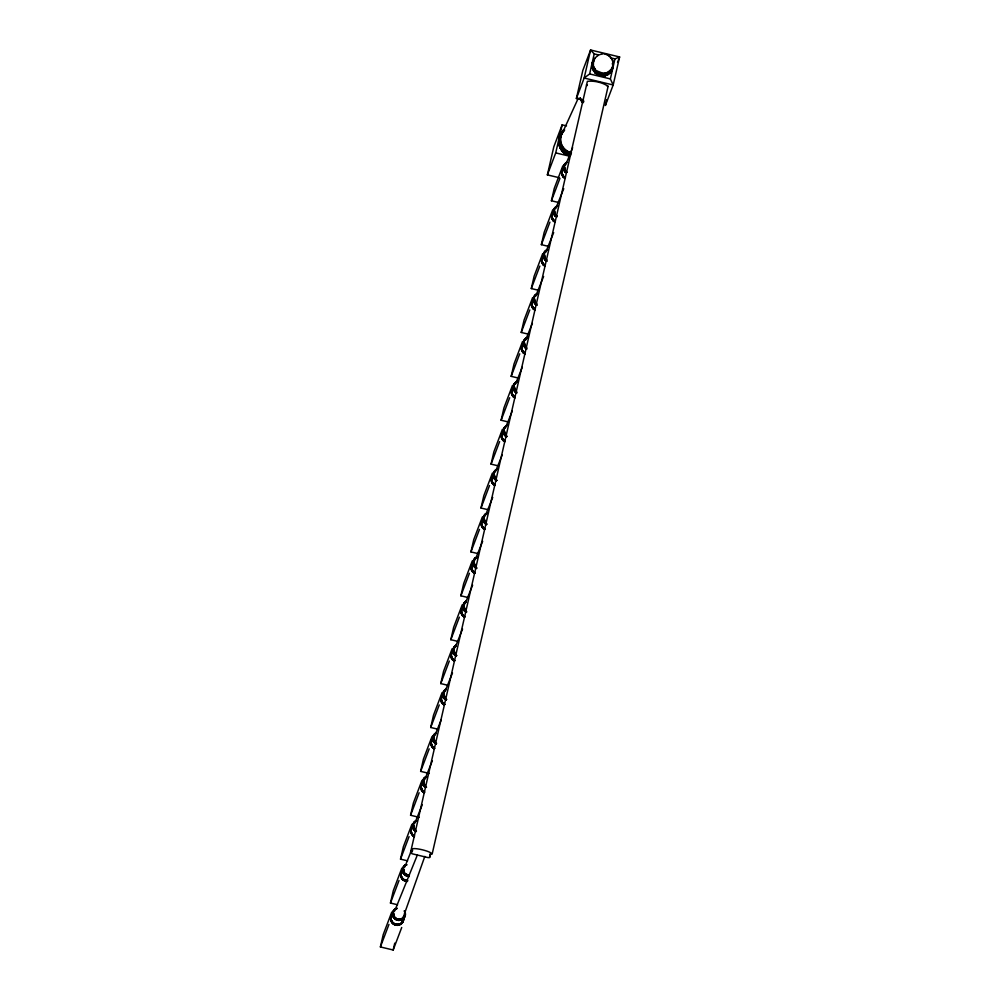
<?xml version="1.0" encoding="UTF-8"?>
<svg xmlns="http://www.w3.org/2000/svg" width="1000" height="1000" viewBox="0 0 1000 1000"><rect width="100%" height="100%" fill="white"/><g stroke="black" fill="none" stroke-linecap="round" stroke-linejoin="round"><path stroke-width="1.5" d="M429.55 856.775L430.075 855.4A8.075 2.163 12.9 0 1 430.262 854.65C437.887 852.638 407.75 845.225 412.562 850.413A8.075 2.163 12.9 0 1 412.2 851.112C410.688 852.463 410.2 852.913 412.3 853.825L428.113 857.613C431.275 857.913 429.712 856.575 430.25 853.737M432.15 854.05L608.112 86.325C602.775 82.475 593.962 80.5 587.375 81.35L410.538 852.513M612.1 67.688C610.237 77.1 595.438 76.7 593.3 67.613A9.55 9.2 20.8 0 1 593.275 62.787M612.288 67.775C610.413 77.412 595.262 77.013 593.075 67.725A9.762 9.4 20.8 0 1 593.05 62.775M612.3 68.963L612.725 65.8M612.537 68.838L612.925 65.963M593.1 63.8L593.4 61.9L593.4 66.35L595.913 70.725A9.975 9.575 -6.4 0 0 608 72.337L611.75 68.8L612.8 66.463L612.487 63.312M401.737 918.838L404.738 915.138L403.35 917.712L400.8 919.225L397.775 919.287L394.75 917.463L397.25 919.075L401.637 918.863M558.987 177.65L547.375 174.875L553.8 146.838L562.15 124.85L566.5 125.9M547.375 174.875L555.725 152.887L562.15 124.85M401.725 927.487L393.175 950L380.4 946.938L383.225 934.587L391.775 912.075M397.562 904.75L390.462 903.05L393.288 890.7L401.838 868.188M407.612 860.85L400.525 859.15L403.35 846.812L411.9 824.3M419.1 817.3L410.575 815.263L413.413 802.913L421.962 780.4M429.162 773.413L420.637 771.375L423.462 759.025L432.025 736.513M437.8 729.175L430.7 727.475L433.525 715.138L442.075 692.625M447.863 685.288L440.763 683.587L443.587 671.237L452.137 648.725M457.912 641.4L450.825 639.7L453.65 627.35L462.2 604.837M467.975 597.5L460.875 595.8L463.713 583.462L472.262 560.95M478.038 553.612L470.938 551.912L473.762 539.562L482.325 517.05M488.1 509.725L481 508.025L483.825 495.675L492.375 473.162M498.162 465.825L491.062 464.125L493.888 451.788L502.438 429.275M508.212 421.938L501.112 420.238L503.95 407.887L512.5 385.375M518.275 378.05L511.175 376.337L514.012 364L522.562 341.488M528.337 334.15L521.237 332.45L524.062 320.112L532.625 297.587M538.4 290.262L531.3 288.562L534.125 276.212L542.675 253.7M548.45 246.375L541.362 244.662L544.188 232.325L552.737 209.812M558.513 202.475L551.413 200.775L554.25 188.425L562.8 165.912M583.625 100.275L576.375 98.537L582.8 70.5L590.588 50L619.6 56.95L613.175 84.987L605.388 105.487L606.737 99.588M617.525 62.425L619.6 56.95L614.95 58.888L610.363 78.913L613.175 84.987L584.163 78.037L589.637 73.938L594.225 53.925L590.588 50L584.163 78.037L576.375 98.537M411.675 852.487L412.375 849.45M393.175 950L394.75 943.138M593.775 60.675L594.3 59.5M404.15 914.587L424.812 856.4M587.337 85.575L586.512 84.862L587.375 84.712M551.413 200.775L559.975 178.263M541.362 244.662L549.913 222.15M531.3 288.562L539.85 266.05M521.237 332.45L529.788 309.938M511.175 376.337L519.725 353.825M501.112 420.238L509.675 397.725M491.062 464.125L499.613 441.613M481 508.025L489.55 485.5M470.938 551.912L479.487 529.4M460.875 595.8L469.425 573.288M450.825 639.7L459.375 617.175M440.763 683.587L449.312 661.075M430.7 727.475L439.25 704.963M420.637 771.375L429.188 748.863M410.575 815.263L419.125 792.75M400.525 859.15L409.075 836.637M390.462 903.05L399.012 880.537M380.4 946.938L388.95 924.425M402.362 920.9L403.963 916.712M565.688 164.85L572.638 147.675M555.625 208.738L563.737 188.7M545.562 252.625L553.675 232.6M535.5 296.525L543.612 276.488M525.438 340.412L532.4 323.237M515.388 384.3L522.337 367.137M505.325 428.2L512.275 411.025M495.262 472.088L502.225 454.913M485.2 515.988L492.738 497.375M475.138 559.875L482.675 541.275M465.087 603.763L472.625 585.163M455.025 647.663L462.562 629.05M444.963 691.55L452.5 672.95M434.9 735.438L441.275 719.7M424.85 779.338L432.375 760.725M414.787 823.225L422.325 804.625M404.725 867.113L411.675 849.938M394.663 911.012L417.275 855.2M610.938 71.3L612.388 68.3M611.287 71.325L612.513 68.425M611.413 71.287L612.587 68.537M562.238 133.325L578.263 98.212M594.975 58.4L595.337 57.812L593.975 60.05M611.4 70.625C607.137 77.962 594.913 75.938 592.875 67.825A9.95 9.575 20.8 0 1 592.85 62.8M609.375 73.238L611.5 70.775M609.675 73.325L611.562 70.912M609.862 73.275L611.562 71.15M595.788 57.387L597.238 55.987M609.875 72.775C605.887 76.513 599.225 76.213 595.375 72.425M607.325 74.7L609.925 72.938M607.55 74.837L609.938 73.075M597.775 55.675L598.925 55.025M607.788 74.475L604.938 75.6L607.788 74.625M607.712 74.812C603.612 77.013 598.525 75.987 595.125 72.962M600.125 54.513L602.688 53.95M607.388 86.438L608.112 86.325M605.288 75.412L602.35 75.713L605.275 75.562M603.987 53.925L607.2 54.65A10.125 9.75 20.8 0 1 613.062 65.263L612.525 60.287L611.275 58.075A9.975 9.575 -6.4 0 0 607.225 54.962M408.812 875.487L404.812 873.562L409.35 875.562M570.887 152.65L571.45 152.775A13.863 13.338 20.8 0 1 564.65 130.075M571.4 153.075L570.788 152.988A14.162 13.637 20.8 0 1 564.412 129.925M571.337 153.387L570.7 153.3A14.425 13.887 20.8 0 1 564.2 129.8M563.475 130.75A14.8 14.25 20.8 0 0 570.138 154.85L570.825 154.95M599.837 75.325L602.612 75.688M599.788 75.575L602.537 75.963M594.225 53.925L598.663 54.988M610.513 57.825L614.95 58.888M589.637 73.938L610.363 78.913M555.725 152.887L568.787 156.012M597.425 74.225L599.925 75.275M597.35 74.375L599.875 75.438M557.3 216.475L555.712 215.188L556.825 216.137M456.7 655.387L455.112 654.112L456.225 655.05M446.65 699.287L445.05 698L446.163 698.938M436.587 743.175L435 741.888L436.1 742.837M426.525 787.062L424.938 785.788L426.037 786.725M416.463 830.962L414.875 829.675L415.975 830.612M595.262 72.588L597.5 74.338M595.188 72.725L597.413 74.463M595.475 72.8L592.7 67.938A10.1 9.712 20.8 0 1 593.688 60.475M593.513 70.6L595.35 72.888L593.462 70.713M593.55 60.512A10.2 9.825 20.8 0 0 592.562 68.05L593.612 70.475M592.463 68.162L593.625 70.9M593.4 66.287L595.887 70.537L602.925 73.288A10.125 9.75 20.8 0 0 612.8 66.45M612.55 63.375L612.938 66.15M464.525 617.238A6.25 6.012 20.8 0 1 461.887 609.025M464.45 617.362A6.5 6.262 20.8 0 1 462.663 607.487M464.6 617A6.4 6.162 20.8 0 1 461.887 608.587M464.688 616.825A6.25 6.012 20.8 0 1 461.475 610.087M464.775 616.638A6.075 5.838 20.8 0 1 461.538 611.613M461.675 610.087A6.075 5.838 20.8 0 1 462.212 608.663M462.287 615.013A6.075 5.838 20.8 0 1 461.488 610.562M462.025 609.138A6.075 5.838 20.8 0 1 462.925 607.913M462.975 606.425A6.6 6.35 20.8 0 0 464.787 616.438A6.575 6.325 20.8 0 1 462.962 606.5M465.838 601.512A6.5 6.262 20.8 0 0 466.325 612.413A6.6 6.35 20.8 0 1 465.825 601.337M466.562 611.888A6.25 6.012 20.8 0 1 466.087 601.413M466.413 612.2A6.5 6.262 20.8 0 1 465.925 601.3M466.413 612.3A6.25 6.012 20.8 0 1 464.688 602.812M465.188 611.263A6.075 5.838 20.8 0 1 463.363 605.625M463.913 604.2A6.075 5.838 20.8 0 1 466.025 602.013M466.662 611.7A6.075 5.838 20.8 0 1 466.2 601.525M442.688 695.537A6.25 6.012 20.8 0 0 444.412 705.025A6.5 6.262 20.8 0 1 442.625 695.05A6.4 6.162 20.8 0 0 444.475 704.788M442.537 695.275A6.5 6.262 20.8 0 0 444.325 705.15A6.6 6.35 20.8 0 1 443.825 694.062M444.562 704.613A6.25 6.012 20.8 0 1 442.85 695.125M444.663 704.425A6.075 5.838 20.8 0 1 441.688 700.913M441.413 699.4A6.075 5.838 20.8 0 1 442.088 696.45M443.188 704A6.075 5.838 20.8 0 1 441.362 698.35M441.912 696.925A6.075 5.838 20.8 0 1 444.012 694.737M445.712 689.3A6.5 6.262 20.8 0 0 446.213 700.2A6.6 6.35 20.8 0 1 445.712 689.112M446.45 699.675A6.25 6.012 20.8 0 1 445.975 689.2M443.25 693.413A6.075 5.838 20.8 0 0 445.062 699.05A6.25 6.012 20.8 0 1 443.088 693.325M443.787 691.988A6.075 5.838 20.8 0 1 445.9 689.788M446.538 699.488A6.075 5.838 20.8 0 1 446.075 689.312M403 919.112A6.075 5.838 20.8 0 1 395.662 924.925A6.075 5.838 20.8 0 1 391.613 916.388M403.612 918.863A6.6 6.35 20.8 0 1 394.812 924.925A6.6 6.35 20.8 0 1 392.212 914.562M401.562 923.388A6.25 6.012 20.8 0 1 391.463 916.263M403.05 920.65A6.25 6.012 20.8 0 1 402.5 922.113M391.475 915.837A6.4 6.162 20.8 0 0 394.938 924.587A6.4 6.162 20.8 0 0 403.338 920.312A6.25 6.012 20.8 0 1 395.012 924.412A6.25 6.012 20.8 0 1 391.613 915.863M403.05 920.163A6.075 5.838 20.8 0 1 395.838 924.45A6.075 5.838 20.8 0 1 391.25 917.337M391.788 915.9A6.075 5.838 20.8 0 1 392.688 914.675M392.55 913.675A6.6 6.35 20.8 0 0 395.975 924.287A6.6 6.35 20.8 0 0 403.65 916.338A6.575 6.325 20.8 0 1 395.962 924.325A6.575 6.325 20.8 0 1 392.55 913.737M404.25 911.012A6.4 6.162 20.8 0 1 402.3 919.5A6.4 6.162 20.8 0 1 393.512 917.4A6.6 6.35 20.8 0 1 395.412 908.575M395.45 908.9A6.4 6.162 20.8 0 0 393.512 917.4A6.6 6.35 20.8 0 0 402.463 919.513A6.6 6.35 20.8 0 0 404.475 910.75M404.95 912.163A6.25 6.012 20.8 0 1 401.4 919.475A6.25 6.012 20.8 0 1 393.5 916.5A6.25 6.012 20.8 0 1 395.675 908.662M404.787 912.575A6.25 6.012 20.8 0 1 399.938 920.225A6.25 6.012 20.8 0 1 392.65 914.362M392.788 912.788A6.25 6.012 20.8 0 1 393.338 911.325M404.212 917.125A6.075 5.838 20.8 0 1 394.762 918.512M393.75 917.312A6.075 5.838 20.8 0 1 392.812 914.388M392.95 912.862A6.075 5.838 20.8 0 1 393.488 911.438M395.6 909.25A6.075 5.838 20.8 0 1 397.025 908.637M404.613 912.663A6.075 5.838 20.8 0 1 404.75 915.7M404.787 912.175A6.075 5.838 20.8 0 1 400.85 919.45A6.075 5.838 20.8 0 1 393.263 915.425A6.075 5.838 20.8 0 1 397.212 908.162M562.888 176.088A6.075 5.838 20.8 0 0 565.2 178.2A6.4 6.162 20.8 0 1 563.438 168.375M562.225 174.688A6.075 5.838 20.8 0 1 562.625 170.225M565.125 178.312A6.25 6.012 20.8 0 1 562.475 170.1M565.037 178.45A6.575 6.325 20.8 0 1 563.225 168.463M565.075 178.337A6.575 6.325 20.8 0 1 563.275 168.35M565.288 177.913A6.25 6.012 20.8 0 1 563.562 168.425M565.375 177.725A6.075 5.838 20.8 0 1 562.263 171.175M562.812 169.737A6.075 5.838 20.8 0 1 563.713 168.512M565.388 177.525A6.6 6.35 20.8 0 1 563.575 167.512M565.513 172.512A6.575 6.325 20.8 0 1 566.425 162.488M565.837 172.037A6.25 6.012 20.8 0 1 566.688 162.5M565.562 172.4A6.575 6.325 20.8 0 1 566.462 162.375M565.788 172.35A6.075 5.838 20.8 0 1 564.5 165.275M565.675 172.438A6.25 6.012 20.8 0 1 563.663 168.2M563.812 166.625A6.25 6.012 20.8 0 1 564.362 165.162M565.962 171.875A6.075 5.838 20.8 0 1 566.8 162.613M414.3 836.575A6.075 5.838 20.8 0 1 413 835.675M411.987 834.475A6.075 5.838 20.8 0 1 412.625 827.362M412.9 835.763A6.25 6.012 20.8 0 0 414.225 836.7A6.6 6.35 20.8 0 1 413.65 825.738M411.85 834.525A6.25 6.012 20.8 0 1 412.512 827.212M414.225 836.6A6.5 6.262 20.8 0 1 413.738 825.7M414.387 836.287A6.25 6.012 20.8 0 1 412.663 826.8M414.475 836.1A6.075 5.838 20.8 0 1 411.375 829.55M411.912 828.125A6.075 5.838 20.8 0 1 414.025 825.938M414.487 835.9A6.6 6.35 20.8 0 1 412.675 825.888M414.7 830.875A6.4 6.162 20.8 0 1 415.575 821.112M416.262 831.35A6.25 6.012 20.8 0 1 415.788 820.875M416.112 831.663A6.5 6.262 20.8 0 1 415.625 820.763M414.775 830.812A6.25 6.012 20.8 0 1 413.738 829.587M413.05 828.138A6.25 6.012 20.8 0 1 415.637 821.287M413.2 828.125A6.075 5.838 20.8 0 1 417.15 820.85M416.362 831.162A6.075 5.838 20.8 0 1 415.9 820.987M555.138 222.1A6.075 5.838 20.8 0 1 553.475 212.875M555.013 222.225A6.575 6.325 20.8 0 1 553.212 212.25A6.5 6.262 20.8 0 0 555.075 222.113A6.25 6.012 20.8 0 1 552.425 214M555.225 221.8A6.25 6.012 20.8 0 1 553.513 212.312M555.312 221.612A6.075 5.838 20.8 0 1 553.65 212.4M553.55 211.363A6.575 6.325 20.8 0 0 555.35 221.337A6.575 6.325 20.8 0 1 553.513 211.475M556.375 206.488A6.5 6.262 20.8 0 0 555.487 216.412A6.575 6.325 20.8 0 1 556.362 206.388M555.775 215.925A6.25 6.012 20.8 0 1 556.625 206.388M555.725 216.238A6.075 5.838 20.8 0 1 553.775 212.125M553.913 210.6A6.075 5.838 20.8 0 1 554.45 209.175M555.35 207.938A6.075 5.838 20.8 0 1 556.562 206.988M555.612 216.325A6.25 6.012 20.8 0 1 553.888 213.65M553.75 210.525A6.25 6.012 20.8 0 1 554.3 209.05M557.2 216.675A6.075 5.838 20.8 0 1 558.175 205.888M593.4 60.65A10.288 9.912 20.8 0 0 592.4 68.263A10.275 9.887 20.8 0 1 593.387 60.763M592.413 68.425A10.2 9.825 20.8 0 1 593.413 60.888M592.487 68.487A10.1 9.712 20.8 0 1 593.475 61.025M610.737 71.25A9.55 9.2 20.8 0 1 609.2 73.138M592.737 63.612A9.762 9.4 20.8 0 1 593.713 61.337M592.25 66A9.95 9.575 20.8 0 1 593.575 61.175M562.212 132.463A14.9 14.338 20.8 0 0 569.788 155.812A14.65 14.1 20.8 0 1 559.438 138.175M569 154.238A14.162 13.637 20.8 0 1 559.738 142.338M560.15 137.613A14.162 13.637 20.8 0 1 561.55 134.338M561.938 149.9A14.162 13.637 20.8 0 0 569.85 155.45A14.8 14.25 20.8 0 1 562.388 132.238M561.275 148.875A14.162 13.637 20.8 0 1 559.85 145.538M559.625 145.538A14.425 13.887 20.8 0 0 569.812 155.625A14.9 14.338 20.8 0 1 562.275 132.262M559.35 144.338A14.425 13.887 20.8 0 1 559.338 139.488M569.125 153.887A13.863 13.338 20.8 0 1 566.938 152.85M560.487 144.562A13.863 13.338 20.8 0 1 560.075 142.25M569.913 155.225A13.863 13.338 20.8 0 1 566.575 153.812M565.562 153.162A13.863 13.338 20.8 0 1 563.713 151.613M561.512 148.787A13.863 13.338 20.8 0 1 560.125 145.525M569.987 155.2A14.65 14.1 20.8 0 1 562.537 132.25M570.075 154.925A14.425 13.887 20.8 0 1 561.3 134.275M562.25 132.613A14.8 14.25 20.8 0 0 569.775 155.812A14.938 14.375 20.8 0 1 562.212 132.338M559.812 137.012A14.65 14.1 20.8 0 1 562.337 132.8M583.55 101.888A11.762 11.325 20.8 0 1 581.688 99.488M583.025 102.55A12.363 11.9 20.8 0 1 580.15 98.125M583.225 102.263A12.15 11.7 20.8 0 1 581.3 99.787M583.375 102.088A11.975 11.525 20.8 0 1 581.475 99.637M582.337 101.95A12.15 11.7 20.8 0 1 580.225 98.362M583.75 101.662A11.5 11.075 20.8 0 1 581.925 99.325M563.7 129.925A14.9 14.338 20.8 0 0 570.413 154.175A14.8 14.25 20.8 0 1 563.725 130.075M563.875 129.713A14.8 14.25 20.8 0 0 570.538 153.8A14.162 13.637 20.8 0 1 561.888 147.25M570.612 153.575A14.65 14.1 20.8 0 1 564.012 129.725M559.562 140.2A14.65 14.1 20.8 0 0 570.413 154.113A14.425 13.887 20.8 0 1 559.75 140.275M559.612 138.963A14.65 14.1 20.8 0 1 563.812 130.275M559.8 139.062A14.425 13.887 20.8 0 1 561.65 133.338M564.338 149.987A13.863 13.338 20.8 0 1 562.788 148.15M560.475 143.912A14.162 13.637 20.8 0 1 560.037 141.55M560.037 139.162A14.162 13.637 20.8 0 1 560.462 136.812M563.375 149.075A14.162 13.637 20.8 0 1 560.913 144.9M560.538 143.75A14.162 13.637 20.8 0 1 560.05 140.188M560.1 139A14.162 13.637 20.8 0 1 560.513 136.662M570.225 154.662A14.9 14.338 20.8 0 1 563.513 130.4M570.15 154.85A14.9 14.338 20.8 0 1 563.438 130.588M570.288 154.475A14.8 14.25 20.8 0 1 563.612 130.375M570.363 154.25A14.65 14.1 20.8 0 1 559.513 140.325M559.562 139.1A14.65 14.1 20.8 0 1 563.763 130.4M568.938 154.4A14.65 14.1 20.8 0 1 563.55 130.95M568.987 154.275A14.425 13.887 20.8 0 1 559.55 142.162M559.975 137.35A14.425 13.887 20.8 0 1 561.4 134.012M569.05 154.113A14.162 13.637 20.8 0 1 563.888 150.812M561.638 147.925A14.162 13.637 20.8 0 1 559.788 142.225M560.2 137.487A14.162 13.637 20.8 0 1 561.6 134.213M545.075 265.988A6.075 5.838 20.8 0 1 543.413 256.775M542.362 257.887A6.25 6.012 20.8 0 0 545.013 266.1A6.575 6.325 20.8 0 1 543.15 256.137M544.913 266.225A6.575 6.325 20.8 0 1 543.112 256.25M545.163 265.7A6.25 6.012 20.8 0 1 543.45 256.212M545.262 265.512A6.075 5.838 20.8 0 1 543.587 256.3M545.3 265.225A6.575 6.325 20.8 0 1 543.488 255.25M546.8 261.288A6.575 6.325 20.8 0 1 547.85 249.613M545.712 259.812A6.25 6.012 20.8 0 1 546.575 250.287M545.5 260.087A6.5 6.262 20.8 0 1 546.4 250.162A6.575 6.325 20.8 0 0 546.838 261.175M543.825 257.538A6.25 6.012 20.8 0 0 545.562 260.225A6.075 5.838 20.8 0 1 543.713 256.012M543.688 254.412A6.25 6.012 20.8 0 1 546.413 250.688M543.85 254.488A6.075 5.838 20.8 0 1 546.5 250.875M545.85 259.65A6.075 5.838 20.8 0 1 548.112 249.788M481.9 520.8A6.5 6.262 20.8 0 0 484.65 529.362A6.075 5.838 20.8 0 1 481.75 525.825M481.613 522.788A6.075 5.838 20.8 0 1 482.15 521.362M484.65 529.45A6.25 6.012 20.8 0 1 481.587 525.837M481.3 524.275A6.25 6.012 20.8 0 1 482 521.237M484.562 529.575A6.5 6.262 20.8 0 1 481.812 521.025M484.8 529.05A6.25 6.012 20.8 0 1 481.463 523.862M481.6 522.3A6.25 6.012 20.8 0 1 482.15 520.825M484.9 528.862A6.075 5.838 20.8 0 1 481.65 523.825M481.788 522.3A6.075 5.838 20.8 0 1 482.325 520.875M484.9 528.663A6.6 6.35 20.8 0 1 483.088 518.65M484.888 528.688A6.575 6.325 20.8 0 1 483.088 518.713M486.45 524.637A6.5 6.262 20.8 0 1 487.488 513.075M486.688 524.1A6.25 6.012 20.8 0 1 487.688 513M487.575 512.863A6.5 6.262 20.8 0 0 486.525 524.412A6.075 5.838 20.8 0 1 483.488 517.837M486.525 524.513A6.25 6.012 20.8 0 1 483.325 517.762M483.888 516.3A6.25 6.012 20.8 0 1 486.062 514.038M484.025 516.413A6.075 5.838 20.8 0 1 484.925 515.175M486.775 523.913A6.075 5.838 20.8 0 1 487.75 513.138M424.363 792.688A6.075 5.838 20.8 0 1 423.062 791.775M422.05 790.575A6.075 5.838 20.8 0 1 421.25 786.137M421.788 784.712A6.075 5.838 20.8 0 1 422.688 783.475M424.288 792.8A6.25 6.012 20.8 0 1 421.087 786.062M421.637 784.587A6.25 6.012 20.8 0 1 422.575 783.312M422.425 783.05A6.5 6.262 20.8 0 0 424.212 792.925A6.6 6.35 20.8 0 1 422.4 782.887M424.438 792.4A6.25 6.012 20.8 0 1 421.238 785.65M421.8 784.188A6.25 6.012 20.8 0 1 422.725 782.913M424.538 792.212A6.075 5.838 20.8 0 1 421.425 785.662M421.962 784.225A6.075 5.838 20.8 0 1 422.875 783M424.575 791.938A6.575 6.325 20.8 0 1 422.775 781.95M424.538 792.013A6.6 6.35 20.8 0 1 422.738 782M425.6 777.087A6.5 6.262 20.8 0 0 424.7 787.013A6.6 6.35 20.8 0 1 425.588 776.9A6.5 6.262 20.8 0 0 424.787 786.787M426.325 787.45A6.25 6.012 20.8 0 1 425.85 776.988M424.837 786.925A6.25 6.012 20.8 0 1 425.7 777.387M424.95 786.838A6.075 5.838 20.8 0 1 427.212 776.963M426.425 787.262A6.075 5.838 20.8 0 1 425.962 777.1M431.312 742.237A6.075 5.838 20.8 0 0 434.412 748.8A6.5 6.262 20.8 0 1 432.562 738.938M431.85 740.812A6.075 5.838 20.8 0 1 432.75 739.587M434.35 748.913A6.25 6.012 20.8 0 1 431.15 742.163M431.7 740.7A6.25 6.012 20.8 0 1 432.638 739.425M434.263 749A6.6 6.35 20.8 0 1 432.45 738.988M434.5 748.5A6.25 6.012 20.8 0 1 431.3 741.762M434.6 748.312A6.075 5.838 20.8 0 1 431.488 741.762M432.025 740.337A6.075 5.838 20.8 0 1 432.938 739.1M432.788 738.1A6.6 6.35 20.8 0 0 434.6 748.112A6.575 6.325 20.8 0 1 431.812 739.513M434.812 743.088A6.4 6.162 20.8 0 1 435.7 733.337M436.388 743.562A6.25 6.012 20.8 0 1 435.913 733.088M436.225 743.875A6.5 6.262 20.8 0 1 435.737 732.975M436.15 744.062A6.6 6.35 20.8 0 1 435.65 733.012M434.9 743.037A6.25 6.012 20.8 0 1 435.763 733.5M435 742.938A6.075 5.838 20.8 0 1 435.838 733.688M436.475 743.375A6.075 5.838 20.8 0 1 436.025 733.2M451.825 652.913A6.25 6.012 20.8 0 0 454.462 661.125A6.5 6.262 20.8 0 1 452.688 651.162M452.6 651.375A6.5 6.262 20.8 0 0 454.387 661.25A6.6 6.35 20.8 0 1 452.575 651.213M454.625 660.725A6.25 6.012 20.8 0 1 451.425 653.975M454.725 660.537A6.075 5.838 20.8 0 1 451.75 657.025M451.613 653.975A6.075 5.838 20.8 0 1 452.15 652.55M453.25 660.1A6.075 5.838 20.8 0 1 451.425 654.463M451.962 653.037A6.075 5.838 20.8 0 1 454.075 650.837M454.725 660.337A6.6 6.35 20.8 0 1 452.912 650.325M456.262 656.312A6.5 6.262 20.8 0 1 455.775 645.413M456.5 655.775A6.25 6.012 20.8 0 1 456.037 645.312M456.35 656.087A6.5 6.262 20.8 0 1 455.863 645.188M455.025 655.25A6.25 6.012 20.8 0 1 455.875 645.713M455.125 655.163A6.075 5.838 20.8 0 1 453.312 649.513M453.85 648.088A6.075 5.838 20.8 0 1 455.962 645.9M456.6 655.588A6.075 5.838 20.8 0 1 456.138 645.425M535.013 309.875A6.075 5.838 20.8 0 1 531.775 304.85M531.912 303.325A6.075 5.838 20.8 0 1 532.45 301.9M534.95 310A6.25 6.012 20.8 0 1 531.888 306.375M531.75 303.25A6.25 6.012 20.8 0 1 532.3 301.775M534.85 310.125A6.575 6.325 20.8 0 1 533.05 300.138M534.9 310.012A6.575 6.325 20.8 0 1 533.088 300.025M535.013 309.75A6.4 6.162 20.8 0 1 532.312 301.35M535.1 309.587A6.25 6.012 20.8 0 1 532.45 301.375M535.2 309.4A6.075 5.838 20.8 0 1 532.625 301.425M535.237 309.125A6.575 6.325 20.8 0 1 533.425 299.15A6.575 6.325 20.8 0 0 535.188 309.237M536.75 305.175A6.5 6.262 20.8 0 1 537.788 293.612M535.65 303.712A6.25 6.012 20.8 0 1 536.512 294.175M536.775 305.062A6.575 6.325 20.8 0 1 537.825 293.387M536.825 305.05A6.25 6.012 20.8 0 1 533.763 301.438M533.625 298.3A6.25 6.012 20.8 0 1 537.825 293.95M535.6 304.025A6.075 5.838 20.8 0 1 533.65 299.9M533.787 298.387A6.075 5.838 20.8 0 1 537.863 294.15M535.788 303.55A6.075 5.838 20.8 0 1 538.05 293.675M524.963 353.775A6.075 5.838 20.8 0 1 521.987 350.25M521.85 347.212A6.075 5.838 20.8 0 1 522.388 345.788M521.825 350.262A6.25 6.012 20.8 0 0 524.888 353.888A6.575 6.325 20.8 0 1 523.038 343.925M521.688 347.137A6.25 6.012 20.8 0 1 522.238 345.675M524.8 354.012A6.575 6.325 20.8 0 1 522.987 344.038M524.888 353.787A6.5 6.262 20.8 0 1 523.1 343.913M525.037 353.475A6.25 6.012 20.8 0 1 522.4 345.262M525.138 353.288A6.075 5.838 20.8 0 1 522.562 345.312M525.138 353.088A6.6 6.35 20.8 0 1 523.337 343.075M526.712 348.963A6.575 6.325 20.8 0 1 527.775 337.287A6.5 6.262 20.8 0 0 526.775 348.85A6.25 6.012 20.8 0 1 523.425 343.762M525.588 347.6A6.25 6.012 20.8 0 1 526.45 338.062M524.125 340.725A6.25 6.012 20.8 0 1 527.762 337.837M525.55 347.912A6.075 5.838 20.8 0 1 523.587 343.8M524.263 340.85A6.075 5.838 20.8 0 1 527.812 338.05M525.725 347.438A6.075 5.838 20.8 0 1 527.987 337.562M511.763 394.162A6.25 6.012 20.8 0 0 514.825 397.775A6.575 6.325 20.8 0 1 512.975 387.812M514.75 397.9A6.5 6.262 20.8 0 1 512.962 388.025M514.9 397.537A6.4 6.162 20.8 0 1 513.138 387.825M514.987 397.375A6.25 6.012 20.8 0 1 512.337 389.15M515.075 397.188A6.075 5.838 20.8 0 1 512.513 389.2M513.6 396.75A6.075 5.838 20.8 0 1 511.925 394.15M511.788 391.112A6.075 5.838 20.8 0 1 512.325 389.675M515.112 396.9A6.575 6.325 20.8 0 1 513.312 386.925M515.087 396.975A6.6 6.35 20.8 0 1 513.275 386.975M517.663 381.4A6.5 6.262 20.8 0 0 516.625 392.962A6.575 6.325 20.8 0 1 517.663 381.287A6.575 6.325 20.8 0 0 516.663 392.85A6.25 6.012 20.8 0 1 513.513 386.087M515.538 391.488A6.25 6.012 20.8 0 1 517.863 381.325M516.237 382.362A6.25 6.012 20.8 0 1 517.712 381.737M516.775 392.725A6.075 5.838 20.8 0 1 513.8 389.2M513.663 386.163A6.075 5.838 20.8 0 1 514.212 384.738M516.325 382.55A6.075 5.838 20.8 0 1 517.75 381.938M515.662 391.325A6.075 5.838 20.8 0 1 517.925 381.463M504.762 441.675A6.25 6.012 20.8 0 1 501.425 436.488M504.688 441.788A6.5 6.262 20.8 0 1 502.9 431.912M504.775 441.575A6.5 6.262 20.8 0 1 502.987 431.7M504.925 441.262A6.25 6.012 20.8 0 1 502.275 433.05M505.012 441.075A6.075 5.838 20.8 0 1 503.35 431.863M503.55 440.637A6.075 5.838 20.8 0 1 501.863 438.038M501.725 435A6.075 5.838 20.8 0 1 502.262 433.575M505.025 440.875A6.6 6.35 20.8 0 1 503.212 430.863M506.112 426.087A6.4 6.162 20.8 0 0 506.6 436.812A6.5 6.262 20.8 0 1 507.612 425.3M506.8 436.325A6.25 6.012 20.8 0 1 506.325 425.85M506.163 425.725A6.5 6.262 20.8 0 0 506.65 436.625A6.075 5.838 20.8 0 1 503.75 433.1M503.612 430.062A6.075 5.838 20.8 0 1 504.15 428.625M505.613 435.225A6.075 5.838 20.8 0 1 506.438 425.962M506.65 436.725A6.25 6.012 20.8 0 1 503.45 429.975M407.287 881.2A6.075 5.838 20.8 0 1 401.662 872.487M401.525 872.375A6.25 6.012 20.8 0 0 407.312 881.338A6.6 6.35 20.8 0 1 401.287 872.013M407.362 881.5A6.5 6.262 20.8 0 1 401.325 872.163M402.3 870.837A6.5 6.262 20.8 0 1 403.6 869.812M403.587 869.625A6.6 6.35 20.8 0 0 402.275 870.662A6.5 6.262 20.8 0 1 403.675 869.587M407.438 881.275A6.5 6.262 20.8 0 1 401.413 871.938M407.463 880.938A6.25 6.012 20.8 0 1 401.125 873.438M407.475 880.725A6.075 5.838 20.8 0 1 401.312 873.438M401.85 872.013A6.075 5.838 20.8 0 1 403.963 869.825M407.738 880.588A6.6 6.35 20.8 0 1 402.612 869.775M409.288 876.525A6.6 6.35 20.8 0 1 405.475 864.688M409.35 875.987A6.25 6.012 20.8 0 1 405.737 864.762A6.075 5.838 20.8 0 0 409.35 875.788M409.325 876.338A6.5 6.262 20.8 0 1 405.562 864.65M409.188 876.4A6.25 6.012 20.8 0 1 404.338 866.162M409.175 876.263A6.075 5.838 20.8 0 1 404.825 874.625M403.812 873.425A6.075 5.838 20.8 0 1 404.45 866.312M405.662 865.362A6.075 5.838 20.8 0 1 407.088 864.75M494.775 485.45A6.075 5.838 20.8 0 1 491.8 481.925M491.662 478.888A6.075 5.838 20.8 0 1 492.2 477.463M492.987 476.075A6.25 6.012 20.8 0 0 494.712 485.562A6.5 6.262 20.8 0 1 492.837 475.812M494.712 485.462A6.5 6.262 20.8 0 1 492.925 475.588M494.862 485.15A6.25 6.012 20.8 0 1 493.15 475.662M494.963 484.963A6.075 5.838 20.8 0 1 493.288 475.75M496.512 480.737A6.5 6.262 20.8 0 1 497.55 469.188M496.737 480.213A6.25 6.012 20.8 0 1 496.275 469.738M496.587 480.525A6.5 6.262 20.8 0 1 497.625 468.963M496.587 480.613A6.25 6.012 20.8 0 1 493.387 473.875M493.938 472.4A6.25 6.012 20.8 0 1 496.112 470.15M496.662 480.5A6.075 5.838 20.8 0 1 493.688 476.987M493.413 475.475A6.075 5.838 20.8 0 1 494.087 472.525M495.55 479.113A6.075 5.838 20.8 0 1 496.375 469.85M474.663 573.225A6.075 5.838 20.8 0 1 473.363 572.312M472.35 571.125A6.075 5.838 20.8 0 1 471.688 569.712M471.413 568.2A6.075 5.838 20.8 0 1 471.55 566.675M471.388 566.6A6.25 6.012 20.8 0 0 474.588 573.35A6.5 6.262 20.8 0 1 472.8 563.375M474.5 573.462A6.5 6.262 20.8 0 1 472.725 563.587M474.738 572.938A6.25 6.012 20.8 0 1 471.4 567.762M474.837 572.75A6.075 5.838 20.8 0 1 471.587 567.725M471.725 566.2A6.075 5.838 20.8 0 1 472.262 564.775M473.075 562.5A6.575 6.325 20.8 0 0 474.875 572.475A6.6 6.35 20.8 0 1 473.038 562.537M477.438 557.125A6.4 6.162 20.8 0 0 476.413 568.488A6.25 6.012 20.8 0 1 473.263 561.65M476.625 568A6.25 6.012 20.8 0 1 477.625 556.9M476.475 568.3A6.5 6.262 20.8 0 1 477.512 556.75M473.825 560.188A6.25 6.012 20.8 0 1 477.463 557.3M476.538 568.288A6.075 5.838 20.8 0 1 473.425 561.737M473.963 560.3A6.075 5.838 20.8 0 1 476.075 558.112M476.388 568.525A6.5 6.262 20.8 0 1 477.425 556.975M476.725 567.812A6.075 5.838 20.8 0 1 477.688 557.025M393.338 912.438L394.613 917.288L393.338 912.438M403.4 868.538L404.675 873.4L403.4 868.538M413.462 824.65L414.725 829.5L413.462 824.65M423.512 780.763L424.787 785.612L423.512 780.763M433.575 736.862L434.85 741.725L433.575 736.862M443.638 692.975L444.913 697.825L443.638 692.975M453.7 649.087L454.975 653.938L453.7 649.087M463.762 605.188L465.025 610.05L463.762 605.188M473.812 561.3L475.087 566.15L473.812 561.3M483.875 517.413L485.15 522.263L483.875 517.413M493.938 473.512L495.213 478.375L493.938 473.512M504 429.625L505.275 434.475L504 429.625M514.05 385.737L515.325 390.588L514.05 385.737M524.113 341.838L525.388 346.7L524.113 341.838M534.175 297.95L535.45 302.8L534.175 297.95M544.237 254.062L545.513 258.913L544.237 254.062M554.3 210.162L555.562 215.012L554.3 210.162M564.35 166.275L565.625 171.125L564.35 166.275M566.875 172.237L565.775 171.3L566.875 172.237M546.763 260.025L545.65 259.088L546.763 260.025M536.7 303.913L535.588 302.975L536.7 303.913M526.638 347.812L525.538 346.863L526.638 347.812M516.575 391.7L515.475 390.763L516.575 391.7M506.525 435.588L505.412 434.65L506.525 435.588M496.463 479.487L495.35 478.537L496.463 479.487M486.4 523.375L485.288 522.438L486.4 523.375M476.337 567.263L475.238 566.325L476.337 567.263M466.275 611.163L465.175 610.212L466.275 611.163M442.887 694.175A6.575 6.325 20.8 0 0 444.7 704.15A6.6 6.35 20.8 0 1 442.85 694.212M580.087 98.275A12.363 11.9 20.8 0 0 582.962 102.713A12.387 11.925 20.8 0 1 580.087 98.212M493.188 474.712A6.575 6.325 20.8 0 0 495 484.688A6.6 6.35 20.8 0 1 493.15 474.75"/></g></svg>
